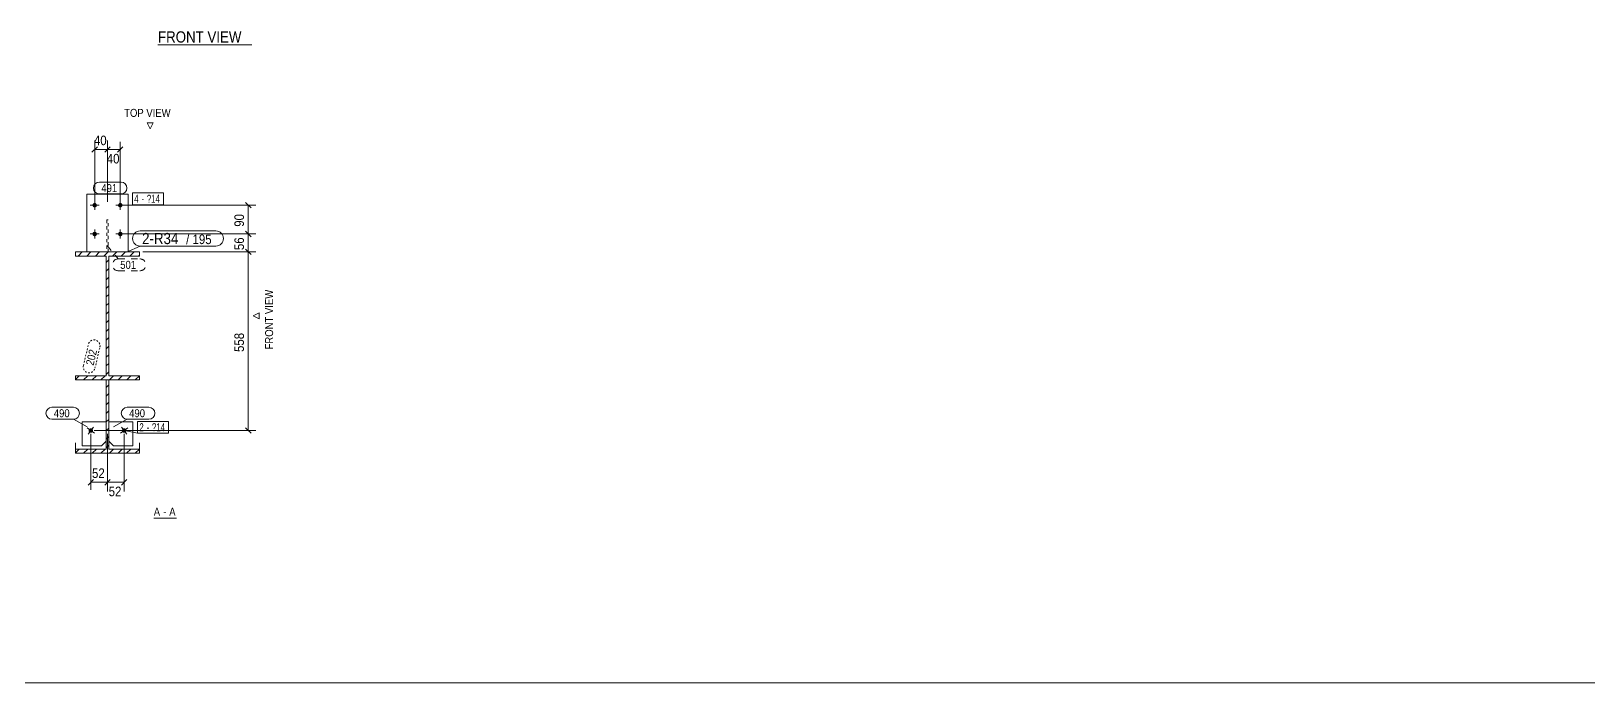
# Model space of a CAD drawing. Header units: millimetres. Extents: x 2 to 1174, y 1 to 825.
# Drawn here: x 442.5 to 929.3, y 5 to 208.7 of the extents above; entities that cross this region are included whole.
import ezdxf

# ---------------------------------------------------------------- set-up
doc = ezdxf.new("R2010")
doc.units = ezdxf.units.MM
for name, pattern in [('XKITLINE00', [0]), ('XKITLINE01', [4, 1, -1, 1, -1]), ('XKITLINE02', [4, 2, -2]), ('XKITLINE04', [3, 0.5, -0.5, 0.5, -0.5, 0.5, -0.5])]:
    doc.linetypes.add(name, pattern=pattern)
for name, color, linetype, lineweight in [('Bolt', 3, 'Continuous', 0), ('BoltMark', 7, 'Continuous', 0), ('Dimensions', 7, 'Continuous', 0), ('DrawingSheet', 5, 'Continuous', 0), ('OtherObjectType', 7, 'Continuous', 0), ('Part', 2, 'Continuous', 0), ('PartMark', 7, 'Continuous', 0)]:
    doc.layers.add(name, color=color, linetype=linetype, lineweight=lineweight)
doc.styles.add('ARIAL', font='ARIAL.TTF')
doc.styles.add('ARIAL_NARROW', font='ARIALN.TTF')

# ---------------------------------------------------------------- blocks, each defined once
blk = doc.blocks.new('*A2')
at = {"layer": 'Part', "color": 7, "linetype": 'XKITLINE00', "lineweight": 0}
for p, q in [((457.19, 138.38), (458.49, 139.68)), ((459.88, 138.38), (461.18, 139.68)), ((462.58, 138.38), (463.88, 139.68)), ((465.27, 138.38), (466.57, 139.68)), ((465.96, 136.38), (466.76, 137.18)), ((467.97, 138.38), (469.27, 139.68)), ((470.66, 138.38), (471.96, 139.68)), ((473.35, 138.38), (474.65, 139.68)), ((476.05, 138.38), (476.36, 138.69)), ((465.96, 133.68), (466.76, 134.48)), ((465.96, 130.99), (466.76, 131.79)), ((465.96, 128.29), (466.76, 129.09)), ((465.96, 125.6), (466.76, 126.4)), ((465.96, 122.9), (466.76, 123.7)), ((465.96, 120.21), (466.76, 121.01)), ((465.96, 117.52), (466.76, 118.32)), ((465.96, 114.82), (466.76, 115.62)), ((465.96, 112.13), (466.76, 112.93)), ((465.96, 109.43), (466.76, 110.23)), ((465.96, 106.74), (466.76, 107.54)), ((465.96, 104.05), (466.76, 104.85)), ((456.36, 99.83), (457.51, 100.98)), ((458.9, 99.68), (460.2, 100.98)), ((461.59, 99.68), (462.89, 100.98)), ((464.29, 99.68), (465.59, 100.98)), ((465.96, 101.35), (466.76, 102.15)), ((466.98, 99.68), (468.28, 100.98)), ((469.68, 99.68), (470.98, 100.98)), ((472.37, 99.68), (473.67, 100.98)), ((475.06, 99.68), (476.36, 100.98)), ((476.36, 100.98), (476.36, 100.98))]:
    blk.add_line(p, q, dxfattribs=at)
blk = doc.blocks.new('*A3')
at = {"layer": 'Part', "color": 7, "linetype": 'XKITLINE00', "lineweight": 0}
for p, q in [((465.96, 97.31), (466.76, 98.11)), ((465.96, 94.62), (466.76, 95.42)), ((465.96, 91.92), (466.76, 92.72)), ((465.96, 89.23), (466.76, 90.03)), ((465.96, 86.53), (466.76, 87.33)), ((465.96, 83.84), (466.76, 84.64)), ((456.36, 76.93), (457.51, 78.07)), ((458.88, 76.75), (460.2, 78.07)), ((461.57, 76.75), (462.89, 78.07)), ((464.26, 76.75), (465.59, 78.07)), ((465.96, 81.15), (466.76, 81.95)), ((465.96, 78.45), (466.76, 79.25)), ((466.96, 76.75), (468.28, 78.07)), ((469.65, 76.75), (470.98, 78.07)), ((472.35, 76.75), (473.67, 78.07)), ((475.04, 76.75), (476.36, 78.07)), ((476.36, 78.07), (476.36, 78.07))]:
    blk.add_line(p, q, dxfattribs=at)
blk = doc.blocks.new('*A186')
at = {"layer": 'Bolt'}
for points in [[(463.06, 154.24), (463.06, 154.21), (463.06, 154.17), (463.05, 154.14), (463.04, 154.11), (463.03, 154.07), (463.02, 154.04), (463.01, 154.01), (463, 153.98), (462.98, 153.95), (462.97, 153.92), (462.95, 153.89), (462.93, 153.86), (462.91, 153.83), (462.88, 153.81), (462.86, 153.78), (462.83, 153.76), (462.81, 153.73), (462.78, 153.71), (462.75, 153.69), (462.72, 153.68), (462.69, 153.66), (462.66, 153.64), (462.63, 153.63), (462.6, 153.62), (462.57, 153.61), (462.53, 153.6), (462.5, 153.59), (462.47, 153.58), (462.43, 153.58), (462.4, 153.58), (462.36, 153.58), (462.33, 153.58), (462.3, 153.58), (462.26, 153.58), (462.23, 153.59), (462.19, 153.6), (462.16, 153.61), (462.13, 153.62), (462.1, 153.63), (462.07, 153.64), (462.03, 153.66), (462, 153.68), (461.98, 153.69), (461.95, 153.71), (461.92, 153.73), (461.89, 153.76), (461.87, 153.78), (461.85, 153.81), (461.82, 153.83), (461.8, 153.86), (461.78, 153.89), (461.76, 153.92), (461.75, 153.95), (461.73, 153.98), (461.72, 154.01), (461.71, 154.04), (461.69, 154.07), (461.69, 154.11), (461.68, 154.14), (461.67, 154.17), (461.67, 154.21), (461.67, 154.24), (461.66, 154.28), (461.67, 154.31), (461.67, 154.34), (461.67, 154.38), (461.68, 154.41), (461.69, 154.45), (461.69, 154.48), (461.71, 154.51), (461.72, 154.54), (461.73, 154.58), (461.75, 154.61), (461.76, 154.64), (461.78, 154.66), (461.8, 154.69), (461.82, 154.72), (461.85, 154.75), (461.87, 154.77), (461.89, 154.79), (461.92, 154.82), (461.95, 154.84), (461.98, 154.86), (462, 154.88), (462.03, 154.89), (462.07, 154.91), (462.1, 154.92), (462.13, 154.94), (462.16, 154.95), (462.19, 154.95), (462.23, 154.96), (462.26, 154.97), (462.3, 154.97), (462.33, 154.98), (462.36, 154.98), (462.4, 154.98), (462.43, 154.97), (462.47, 154.97), (462.5, 154.96), (462.53, 154.95), (462.57, 154.95), (462.6, 154.94), (462.63, 154.92), (462.66, 154.91), (462.69, 154.89), (462.72, 154.88), (462.75, 154.86), (462.78, 154.84), (462.81, 154.82), (462.83, 154.79), (462.86, 154.77), (462.88, 154.75), (462.91, 154.72), (462.93, 154.69), (462.95, 154.66), (462.97, 154.64), (462.98, 154.61), (463, 154.58), (463.01, 154.54), (463.02, 154.51), (463.03, 154.48), (463.04, 154.45), (463.05, 154.41), (463.06, 154.38), (463.06, 154.34), (463.06, 154.31), (463.06, 154.28)], [(471.06, 154.24), (471.06, 154.21), (471.06, 154.17), (471.05, 154.14), (471.04, 154.11), (471.03, 154.07), (471.02, 154.04), (471.01, 154.01), (471, 153.98), (470.98, 153.95), (470.97, 153.92), (470.95, 153.89), (470.93, 153.86), (470.91, 153.83), (470.88, 153.81), (470.86, 153.78), (470.83, 153.76), (470.81, 153.73), (470.78, 153.71), (470.75, 153.69), (470.72, 153.68), (470.69, 153.66), (470.66, 153.64), (470.63, 153.63), (470.6, 153.62), (470.57, 153.61), (470.53, 153.6), (470.5, 153.59), (470.47, 153.58), (470.43, 153.58), (470.4, 153.58), (470.36, 153.58), (470.33, 153.58), (470.3, 153.58), (470.26, 153.58), (470.23, 153.59), (470.19, 153.6), (470.16, 153.61), (470.13, 153.62), (470.1, 153.63), (470.07, 153.64), (470.03, 153.66), (470, 153.68), (469.98, 153.69), (469.95, 153.71), (469.92, 153.73), (469.89, 153.76), (469.87, 153.78), (469.85, 153.81), (469.82, 153.83), (469.8, 153.86), (469.78, 153.89), (469.76, 153.92), (469.75, 153.95), (469.73, 153.98), (469.72, 154.01), (469.71, 154.04), (469.69, 154.07), (469.69, 154.11), (469.68, 154.14), (469.67, 154.17), (469.67, 154.21), (469.67, 154.24), (469.66, 154.28), (469.67, 154.31), (469.67, 154.34), (469.67, 154.38), (469.68, 154.41), (469.69, 154.45), (469.69, 154.48), (469.71, 154.51), (469.72, 154.54), (469.73, 154.58), (469.75, 154.61), (469.76, 154.64), (469.78, 154.66), (469.8, 154.69), (469.82, 154.72), (469.85, 154.75), (469.87, 154.77), (469.89, 154.79), (469.92, 154.82), (469.95, 154.84), (469.98, 154.86), (470, 154.88), (470.03, 154.89), (470.07, 154.91), (470.1, 154.92), (470.13, 154.94), (470.16, 154.95), (470.19, 154.95), (470.23, 154.96), (470.26, 154.97), (470.3, 154.97), (470.33, 154.98), (470.36, 154.98), (470.4, 154.98), (470.43, 154.97), (470.47, 154.97), (470.5, 154.96), (470.53, 154.95), (470.57, 154.95), (470.6, 154.94), (470.63, 154.92), (470.66, 154.91), (470.69, 154.89), (470.72, 154.88), (470.75, 154.86), (470.78, 154.84), (470.81, 154.82), (470.83, 154.79), (470.86, 154.77), (470.88, 154.75), (470.91, 154.72), (470.93, 154.69), (470.95, 154.66), (470.97, 154.64), (470.98, 154.61), (471, 154.58), (471.01, 154.54), (471.02, 154.51), (471.03, 154.48), (471.04, 154.45), (471.05, 154.41), (471.06, 154.38), (471.06, 154.34), (471.06, 154.31), (471.06, 154.28)], [(463.06, 145.24), (463.06, 145.21), (463.06, 145.17), (463.05, 145.14), (463.04, 145.11), (463.03, 145.07), (463.02, 145.04), (463.01, 145.01), (463, 144.98), (462.98, 144.95), (462.97, 144.92), (462.95, 144.89), (462.93, 144.86), (462.91, 144.83), (462.88, 144.81), (462.86, 144.78), (462.83, 144.76), (462.81, 144.73), (462.78, 144.71), (462.75, 144.69), (462.72, 144.68), (462.69, 144.66), (462.66, 144.64), (462.63, 144.63), (462.6, 144.62), (462.57, 144.61), (462.53, 144.6), (462.5, 144.59), (462.47, 144.58), (462.43, 144.58), (462.4, 144.58), (462.36, 144.58), (462.33, 144.58), (462.3, 144.58), (462.26, 144.58), (462.23, 144.59), (462.19, 144.6), (462.16, 144.61), (462.13, 144.62), (462.1, 144.63), (462.07, 144.64), (462.03, 144.66), (462, 144.68), (461.98, 144.69), (461.95, 144.71), (461.92, 144.73), (461.89, 144.76), (461.87, 144.78), (461.85, 144.81), (461.82, 144.83), (461.8, 144.86), (461.78, 144.89), (461.76, 144.92), (461.75, 144.95), (461.73, 144.98), (461.72, 145.01), (461.71, 145.04), (461.69, 145.07), (461.69, 145.11), (461.68, 145.14), (461.67, 145.17), (461.67, 145.21), (461.67, 145.24), (461.66, 145.28), (461.67, 145.31), (461.67, 145.34), (461.67, 145.38), (461.68, 145.41), (461.69, 145.45), (461.69, 145.48), (461.71, 145.51), (461.72, 145.54), (461.73, 145.58), (461.75, 145.61), (461.76, 145.64), (461.78, 145.66), (461.8, 145.69), (461.82, 145.72), (461.85, 145.75), (461.87, 145.77), (461.89, 145.79), (461.92, 145.82), (461.95, 145.84), (461.98, 145.86), (462, 145.88), (462.03, 145.89), (462.07, 145.91), (462.1, 145.92), (462.13, 145.94), (462.16, 145.95), (462.19, 145.95), (462.23, 145.96), (462.26, 145.97), (462.3, 145.97), (462.33, 145.98), (462.36, 145.98), (462.4, 145.98), (462.43, 145.97), (462.47, 145.97), (462.5, 145.96), (462.53, 145.95), (462.57, 145.95), (462.6, 145.94), (462.63, 145.92), (462.66, 145.91), (462.69, 145.89), (462.72, 145.88), (462.75, 145.86), (462.78, 145.84), (462.81, 145.82), (462.83, 145.79), (462.86, 145.77), (462.88, 145.75), (462.91, 145.72), (462.93, 145.69), (462.95, 145.66), (462.97, 145.64), (462.98, 145.61), (463, 145.58), (463.01, 145.54), (463.02, 145.51), (463.03, 145.48), (463.04, 145.45), (463.05, 145.41), (463.06, 145.38), (463.06, 145.34), (463.06, 145.31), (463.06, 145.28)], [(471.06, 145.24), (471.06, 145.21), (471.06, 145.17), (471.05, 145.14), (471.04, 145.11), (471.03, 145.07), (471.02, 145.04), (471.01, 145.01), (471, 144.98), (470.98, 144.95), (470.97, 144.92), (470.95, 144.89), (470.93, 144.86), (470.91, 144.83), (470.88, 144.81), (470.86, 144.78), (470.83, 144.76), (470.81, 144.73), (470.78, 144.71), (470.75, 144.69), (470.72, 144.68), (470.69, 144.66), (470.66, 144.64), (470.63, 144.63), (470.6, 144.62), (470.57, 144.61), (470.53, 144.6), (470.5, 144.59), (470.47, 144.58), (470.43, 144.58), (470.4, 144.58), (470.36, 144.58), (470.33, 144.58), (470.3, 144.58), (470.26, 144.58), (470.23, 144.59), (470.19, 144.6), (470.16, 144.61), (470.13, 144.62), (470.1, 144.63), (470.07, 144.64), (470.03, 144.66), (470, 144.68), (469.98, 144.69), (469.95, 144.71), (469.92, 144.73), (469.89, 144.76), (469.87, 144.78), (469.85, 144.81), (469.82, 144.83), (469.8, 144.86), (469.78, 144.89), (469.76, 144.92), (469.75, 144.95), (469.73, 144.98), (469.72, 145.01), (469.71, 145.04), (469.69, 145.07), (469.69, 145.11), (469.68, 145.14), (469.67, 145.17), (469.67, 145.21), (469.67, 145.24), (469.66, 145.28), (469.67, 145.31), (469.67, 145.34), (469.67, 145.38), (469.68, 145.41), (469.69, 145.45), (469.69, 145.48), (469.71, 145.51), (469.72, 145.54), (469.73, 145.58), (469.75, 145.61), (469.76, 145.64), (469.78, 145.66), (469.8, 145.69), (469.82, 145.72), (469.85, 145.75), (469.87, 145.77), (469.89, 145.79), (469.92, 145.82), (469.95, 145.84), (469.98, 145.86), (470, 145.88), (470.03, 145.89), (470.07, 145.91), (470.1, 145.92), (470.13, 145.94), (470.16, 145.95), (470.19, 145.95), (470.23, 145.96), (470.26, 145.97), (470.3, 145.97), (470.33, 145.98), (470.36, 145.98), (470.4, 145.98), (470.43, 145.97), (470.47, 145.97), (470.5, 145.96), (470.53, 145.95), (470.57, 145.95), (470.6, 145.94), (470.63, 145.92), (470.66, 145.91), (470.69, 145.89), (470.72, 145.88), (470.75, 145.86), (470.78, 145.84), (470.81, 145.82), (470.83, 145.79), (470.86, 145.77), (470.88, 145.75), (470.91, 145.72), (470.93, 145.69), (470.95, 145.66), (470.97, 145.64), (470.98, 145.61), (471, 145.58), (471.01, 145.54), (471.02, 145.51), (471.03, 145.48), (471.04, 145.45), (471.05, 145.41), (471.06, 145.38), (471.06, 145.34), (471.06, 145.31), (471.06, 145.28)]]:
    blk.add_hatch(color=3, dxfattribs=at).paths.add_polyline_path(points, flags=17)
at = {"layer": 'Bolt', "color": 3, "linetype": 'XKITLINE00', "lineweight": 0}
for p, q in [((463.76, 154.28), (460.96, 154.28)), ((462.36, 155.68), (462.36, 152.88)), ((471.76, 154.28), (468.96, 154.28)), ((470.36, 155.68), (470.36, 152.88)), ((462.36, 146.68), (462.36, 143.88)), ((470.36, 146.68), (470.36, 143.88)), ((463.76, 145.28), (460.96, 145.28)), ((471.76, 145.28), (468.96, 145.28))]:
    blk.add_line(p, q, dxfattribs=at)
blk = doc.blocks.new('*A187')
at = {"layer": 'Bolt'}
blk.add_hatch(color=3, dxfattribs=at).paths.add_polyline_path([(471.16, 84.42), (471.19, 84.44), (471.22, 84.46), (471.25, 84.47), (471.28, 84.49), (471.31, 84.5), (471.35, 84.51), (471.38, 84.52), (471.41, 84.53), (471.45, 84.54), (471.48, 84.54), (471.51, 84.55), (471.55, 84.55), (471.58, 84.55), (471.62, 84.55), (471.65, 84.54), (471.69, 84.54), (471.72, 84.53), (471.75, 84.52), (471.79, 84.51), (471.82, 84.5), (471.85, 84.49), (471.88, 84.47), (471.91, 84.46), (471.94, 84.44), (471.97, 84.42), (472, 84.4), (472.02, 84.38), (472.05, 84.35), (472.07, 84.33), (472.1, 84.3), (472.12, 84.28), (472.14, 84.25), (472.16, 84.22), (472.17, 84.19), (472.19, 84.16), (472.21, 84.13), (472.22, 84.1), (472.23, 84.07), (472.24, 84.03), (472.25, 84), (472.25, 83.97), (472.26, 83.93), (472.26, 83.9), (472.26, 83.86), (472.26, 83.83), (472.26, 83.8), (472.26, 83.76), (472.25, 83.73), (472.25, 83.69), (472.24, 83.66), (472.23, 83.63), (472.22, 83.59), (472.2, 83.56), (472.19, 83.53), (472.17, 83.5), (472.16, 83.47), (472.14, 83.44), (472.12, 83.42), (472.09, 83.39), (472.07, 83.36), (472.05, 83.34), (472.02, 83.32), (471.99, 83.3), (471.97, 83.27), (471.94, 83.26), (471.91, 83.24), (471.88, 83.22), (471.85, 83.21), (471.82, 83.19), (471.78, 83.18), (471.75, 83.17), (471.72, 83.16), (471.68, 83.16), (471.65, 83.15), (471.62, 83.15), (471.58, 83.15), (471.55, 83.15), (471.51, 83.15), (471.48, 83.15), (471.44, 83.16), (471.41, 83.17), (471.38, 83.17), (471.34, 83.18), (471.31, 83.2), (471.28, 83.21), (471.25, 83.22), (471.22, 83.24), (471.19, 83.26), (471.16, 83.28), (471.13, 83.3), (471.11, 83.32), (471.08, 83.34), (471.06, 83.37), (471.03, 83.39), (471.01, 83.42), (470.99, 83.45), (470.97, 83.47), (470.96, 83.5), (470.94, 83.53), (470.92, 83.57), (470.91, 83.6), (470.9, 83.63), (470.89, 83.66), (470.88, 83.7), (470.87, 83.73), (470.87, 83.76), (470.87, 83.8), (470.87, 83.83), (470.87, 83.87), (470.87, 83.9), (470.87, 83.93), (470.88, 83.97), (470.88, 84), (470.89, 84.04), (470.9, 84.07), (470.91, 84.1), (470.93, 84.13), (470.94, 84.16), (470.96, 84.19), (470.97, 84.22), (470.99, 84.25), (471.01, 84.28), (471.04, 84.31), (471.06, 84.33), (471.08, 84.36), (471.11, 84.38), (471.14, 84.4)], flags=17)
at = {"layer": 'Bolt', "color": 3, "linetype": 'XKITLINE00', "lineweight": 0}
for p, q in [((470.46, 82.99), (472.67, 84.71)), ((470.71, 84.95), (472.42, 82.74))]:
    blk.add_line(p, q, dxfattribs=at)
blk = doc.blocks.new('*A188')
at = {"layer": 'Bolt'}
blk.add_hatch(color=3, dxfattribs=at).paths.add_polyline_path([(460.71, 83.32), (460.68, 83.34), (460.66, 83.36), (460.64, 83.39), (460.61, 83.42), (460.59, 83.44), (460.57, 83.47), (460.56, 83.5), (460.54, 83.53), (460.53, 83.56), (460.51, 83.59), (460.5, 83.63), (460.49, 83.66), (460.48, 83.69), (460.48, 83.73), (460.47, 83.76), (460.47, 83.8), (460.47, 83.83), (460.47, 83.86), (460.47, 83.9), (460.47, 83.93), (460.47, 83.97), (460.48, 84), (460.49, 84.03), (460.5, 84.07), (460.51, 84.1), (460.52, 84.13), (460.54, 84.16), (460.56, 84.19), (460.57, 84.22), (460.59, 84.25), (460.61, 84.28), (460.63, 84.3), (460.66, 84.33), (460.68, 84.35), (460.71, 84.38), (460.73, 84.4), (460.76, 84.42), (460.79, 84.44), (460.82, 84.46), (460.85, 84.47), (460.88, 84.49), (460.91, 84.5), (460.94, 84.51), (460.98, 84.52), (461.01, 84.53), (461.04, 84.54), (461.08, 84.54), (461.11, 84.55), (461.15, 84.55), (461.18, 84.55), (461.22, 84.55), (461.25, 84.54), (461.28, 84.54), (461.32, 84.53), (461.35, 84.52), (461.38, 84.51), (461.42, 84.5), (461.45, 84.49), (461.48, 84.47), (461.51, 84.46), (461.54, 84.44), (461.57, 84.42), (461.59, 84.4), (461.62, 84.38), (461.65, 84.36), (461.67, 84.33), (461.69, 84.31), (461.72, 84.28), (461.74, 84.25), (461.76, 84.22), (461.77, 84.19), (461.79, 84.16), (461.8, 84.13), (461.82, 84.1), (461.83, 84.07), (461.84, 84.04), (461.85, 84), (461.85, 83.97), (461.86, 83.93), (461.86, 83.9), (461.86, 83.87), (461.86, 83.83), (461.86, 83.8), (461.86, 83.76), (461.85, 83.73), (461.85, 83.7), (461.84, 83.66), (461.83, 83.63), (461.82, 83.6), (461.81, 83.57), (461.79, 83.53), (461.77, 83.5), (461.76, 83.47), (461.74, 83.45), (461.72, 83.42), (461.7, 83.39), (461.67, 83.37), (461.65, 83.34), (461.62, 83.32), (461.6, 83.3), (461.57, 83.28), (461.54, 83.26), (461.51, 83.24), (461.48, 83.22), (461.45, 83.21), (461.42, 83.2), (461.39, 83.18), (461.35, 83.17), (461.32, 83.17), (461.29, 83.16), (461.25, 83.15), (461.22, 83.15), (461.18, 83.15), (461.15, 83.15), (461.11, 83.15), (461.08, 83.15), (461.05, 83.16), (461.01, 83.16), (460.98, 83.17), (460.95, 83.18), (460.91, 83.19), (460.88, 83.21), (460.85, 83.22), (460.82, 83.24), (460.79, 83.26), (460.76, 83.27), (460.74, 83.3)], flags=17)
at = {"layer": 'Bolt', "color": 3, "linetype": 'XKITLINE00', "lineweight": 0}
for p, q in [((462.27, 82.99), (460.06, 84.71)), ((460.31, 82.74), (462.02, 84.95))]:
    blk.add_line(p, q, dxfattribs=at)
blk = doc.blocks.new('*A189')
at = {"layer": 'Part', "color": 2, "linetype": 'XKITLINE00', "lineweight": 0}
for p, q in [((456.36, 138.38), (456.36, 139.68)), ((456.36, 139.68), (476.36, 139.68)), ((465.96, 138.38), (456.36, 138.38)), ((465.96, 100.98), (465.96, 138.38)), ((476.36, 138.38), (466.76, 138.38)), ((466.76, 138.38), (466.76, 100.98)), ((476.36, 139.68), (476.36, 138.38)), ((456.36, 99.68), (456.36, 100.98)), ((456.36, 100.98), (465.96, 100.98)), ((476.36, 99.68), (456.36, 99.68)), ((466.76, 100.98), (476.36, 100.98)), ((476.36, 100.98), (476.36, 99.68))]:
    blk.add_line(p, q, dxfattribs=at)
blk = doc.blocks.new('*A190')
at = {"layer": 'Part', "color": 2, "linetype": 'XKITLINE00', "lineweight": 0}
for p, q in [((459.86, 139.68), (459.86, 157.68)), ((459.86, 157.68), (472.86, 157.68)), ((472.86, 157.68), (472.86, 139.68))]:
    blk.add_line(p, q, dxfattribs=at)
at = {"layer": 'Part', "color": 7, "linetype": 'XKITLINE01', "lineweight": 0}
blk.add_line((472.86, 139.68), (459.86, 139.68), dxfattribs=at)
blk = doc.blocks.new('*A191')
at = {"layer": 'Part', "color": 2, "linetype": 'XKITLINE00', "lineweight": 0}
for p, q in [((466.76, 86.55), (474.26, 86.55)), ((474.26, 86.55), (474.26, 79.05)), ((468.26, 79.05), (466.76, 80.55)), ((474.26, 79.05), (468.26, 79.05))]:
    blk.add_line(p, q, dxfattribs=at)
at = {"layer": 'Part', "color": 7, "linetype": 'XKITLINE01', "lineweight": 0}
blk.add_line((466.76, 80.55), (466.76, 86.55), dxfattribs=at)
blk = doc.blocks.new('*A192')
at = {"layer": 'Part', "color": 7, "linetype": 'XKITLINE01', "lineweight": 0}
for p, q in [((466.61, 149.68), (466.11, 149.68)), ((466.11, 149.68), (466.11, 139.68)), ((466.61, 139.68), (466.61, 149.68)), ((466.11, 139.68), (466.61, 139.68))]:
    blk.add_line(p, q, dxfattribs=at)
blk = doc.blocks.new('*A193')
at = {"layer": 'Part', "color": 2, "linetype": 'XKITLINE00', "lineweight": 0}
for p, q in [((465.96, 86.55), (458.46, 86.55)), ((458.46, 86.55), (458.46, 79.05)), ((458.46, 79.05), (464.46, 79.05)), ((464.46, 79.05), (465.96, 80.55))]:
    blk.add_line(p, q, dxfattribs=at)
at = {"layer": 'Part', "color": 7, "linetype": 'XKITLINE01', "lineweight": 0}
blk.add_line((465.96, 80.55), (465.96, 86.55), dxfattribs=at)
blk = doc.blocks.new('*A194')
at = {"layer": 'Part', "color": 2, "linetype": 'XKITLINE00', "lineweight": 0}
for p, q in [((465.96, 78.07), (465.96, 99.68)), ((465.96, 99.68), (466.76, 99.68)), ((466.76, 99.68), (466.76, 99.68)), ((466.76, 99.68), (466.76, 78.07)), ((456.36, 76.75), (456.36, 80.02)), ((456.36, 78.07), (465.96, 78.07)), ((466.76, 78.07), (476.36, 78.07)), ((476.36, 76.75), (476.36, 80.02)), ((476.36, 76.75), (456.36, 76.75))]:
    blk.add_line(p, q, dxfattribs=at)
blk = doc.blocks.new('*A195')
at = {"layer": 'DrawingSheet', "color": 5, "linetype": 'XKITLINE00', "lineweight": 0}
blk.add_line((5, 5), (1174, 5), dxfattribs=at)
blk = doc.blocks.new('*A206')
at = {"layer": 'OtherObjectType', "color": 7, "linetype": 'XKITLINE00', "lineweight": 0}
blk.add_line((482.14, 204.37), (511.44, 204.37), dxfattribs=at)
at = {"layer": 'OtherObjectType', "color": 7, "style": 'ARIAL', "width": 0.85}
blk.add_text('FRONT VIEW', height=3.5, dxfattribs=at).set_placement((482.14, 205.12))
blk = doc.blocks.new('*A395')
at = {"layer": 'Dimensions', "color": 7, "linetype": 'XKITLINE00', "lineweight": 0}
for p, q in [((461.16, 82.85), (461.16, 65.28)), ((466.36, 82.85), (466.36, 65.28)), ((462.01, 68.52), (460.32, 66.83)), ((467.21, 68.52), (465.52, 66.83)), ((461.16, 67.68), (466.36, 67.68))]:
    blk.add_line(p, q, dxfattribs=at)
at = {"layer": 'Dimensions', "color": 3}
for p in [(461.16, 67.68), (466.36, 67.68)]:
    blk.add_point(p, dxfattribs=at)
at = {"layer": 'Dimensions', "color": 3, "style": 'ARIAL', "width": 0.85}
blk.add_text('52', height=3, dxfattribs=at).set_placement((461.54, 69.03))
blk = doc.blocks.new('*A396')
at = {"layer": 'Dimensions', "color": 7, "linetype": 'XKITLINE00', "lineweight": 0}
for p, q in [((466.36, 82.85), (466.36, 64.83)), ((471.56, 82.85), (471.56, 64.83)), ((467.21, 68.52), (465.52, 66.83)), ((472.41, 68.52), (470.72, 66.83)), ((466.36, 67.68), (471.56, 67.68))]:
    blk.add_line(p, q, dxfattribs=at)
at = {"layer": 'Dimensions', "color": 3}
for p in [(466.36, 67.68), (471.56, 67.68)]:
    blk.add_point(p, dxfattribs=at)
at = {"layer": 'Dimensions', "color": 3, "style": 'ARIAL', "width": 0.85}
blk.add_text('52', height=3, dxfattribs=at).set_placement((466.74, 63.33))
blk = doc.blocks.new('*A397')
at = {"layer": 'Dimensions', "color": 7, "linetype": 'XKITLINE00', "lineweight": 0}
for p, q in [((463.21, 172.52), (461.52, 170.83)), ((462.36, 155.28), (462.36, 174.53)), ((462.36, 171.68), (466.36, 171.68)), ((467.21, 172.52), (465.52, 170.83)), ((466.36, 155.28), (466.36, 174.53))]:
    blk.add_line(p, q, dxfattribs=at)
at = {"layer": 'Dimensions', "color": 3}
for p in [(462.36, 171.68), (466.36, 171.68)]:
    blk.add_point(p, dxfattribs=at)
at = {"layer": 'Dimensions', "color": 3, "style": 'ARIAL', "width": 0.85}
blk.add_text('40', height=3, dxfattribs=at).set_placement((462.14, 173.03))
blk = doc.blocks.new('*A398')
at = {"layer": 'Dimensions', "color": 7, "linetype": 'XKITLINE00', "lineweight": 0}
for p, q in [((467.21, 172.52), (465.52, 170.83)), ((466.36, 155.28), (466.36, 174.08)), ((466.36, 171.68), (470.36, 171.68)), ((471.21, 172.52), (469.52, 170.83)), ((470.36, 155.28), (470.36, 174.08))]:
    blk.add_line(p, q, dxfattribs=at)
at = {"layer": 'Dimensions', "color": 3}
for p in [(466.36, 171.68), (470.36, 171.68)]:
    blk.add_point(p, dxfattribs=at)
at = {"layer": 'Dimensions', "color": 3, "style": 'ARIAL', "width": 0.85}
blk.add_text('40', height=3, dxfattribs=at).set_placement((466.14, 167.33))
blk = doc.blocks.new('*A399')
at = {"layer": 'Dimensions', "color": 7, "linetype": 'XKITLINE00', "lineweight": 0}
for p, q in [((477.36, 139.68), (512.76, 139.68)), ((509.52, 140.52), (511.21, 138.83)), ((510.36, 83.85), (510.36, 139.68)), ((462.16, 83.85), (512.76, 83.85)), ((509.52, 84.7), (511.21, 83))]:
    blk.add_line(p, q, dxfattribs=at)
at = {"layer": 'Dimensions', "color": 3}
for p in [(510.36, 139.68), (510.36, 83.85)]:
    blk.add_point(p, dxfattribs=at)
at = {"layer": 'Dimensions', "color": 3, "style": 'ARIAL', "width": 0.85}
blk.add_text('558', height=3, rotation=90.0002, dxfattribs=at).set_placement((509.01, 108.42))
blk = doc.blocks.new('*A400')
at = {"layer": 'Dimensions', "color": 7, "linetype": 'XKITLINE00', "lineweight": 0}
for p, q in [((509.52, 146.12), (511.21, 144.43)), ((471.36, 145.28), (512.76, 145.28)), ((510.36, 139.68), (510.36, 145.28)), ((477.36, 139.68), (512.76, 139.68)), ((509.52, 140.52), (511.21, 138.83))]:
    blk.add_line(p, q, dxfattribs=at)
at = {"layer": 'Dimensions', "color": 3}
for p in [(510.36, 145.28), (510.36, 139.68)]:
    blk.add_point(p, dxfattribs=at)
at = {"layer": 'Dimensions', "color": 3, "style": 'ARIAL', "width": 0.85}
blk.add_text('56', height=3, rotation=90.0002, dxfattribs=at).set_placement((509.01, 140.25))
blk = doc.blocks.new('*A401')
at = {"layer": 'Dimensions', "color": 7, "linetype": 'XKITLINE00', "lineweight": 0}
for p, q in [((471.36, 154.28), (512.76, 154.28)), ((509.52, 155.12), (511.21, 153.43)), ((510.36, 145.28), (510.36, 154.28)), ((509.52, 146.12), (511.21, 144.43)), ((471.36, 145.28), (512.76, 145.28))]:
    blk.add_line(p, q, dxfattribs=at)
at = {"layer": 'Dimensions', "color": 3}
for p in [(510.36, 154.28), (510.36, 145.28)]:
    blk.add_point(p, dxfattribs=at)
at = {"layer": 'Dimensions', "color": 3, "style": 'ARIAL', "width": 0.85}
blk.add_text('90', height=3, rotation=90.0002, dxfattribs=at).set_placement((509.01, 147.55))
blk = doc.blocks.new('*A402')
at = {"layer": 'BoltMark', "color": 7, "linetype": 'XKITLINE00', "lineweight": 0}
for p, q in [((471.56, 83.85), (475.73, 83.03)), ((475.73, 86.73), (485.42, 86.73)), ((475.73, 83.03), (475.73, 86.73)), ((475.73, 83.03), (485.42, 83.03)), ((485.42, 83.03), (485.42, 86.73))]:
    blk.add_line(p, q, dxfattribs=at)
at = {"layer": 'BoltMark', "color": 3, "style": 'ARIAL_NARROW', "width": 0.85}
for s, p in [('2', (476.33, 83.63)), ('-', (478.6, 83.63)), ('?14', (480.26, 83.63))]:
    blk.add_text(s, height=2.5, dxfattribs=at).set_placement(p)
blk = doc.blocks.new('*A403')
at = {"layer": 'BoltMark', "color": 7, "linetype": 'XKITLINE00', "lineweight": 0}
for p, q in [((474.13, 158.13), (483.82, 158.13)), ((474.13, 154.43), (474.13, 158.13)), ((483.82, 154.43), (483.82, 158.13)), ((470.36, 154.28), (474.13, 154.43)), ((474.13, 154.43), (483.82, 154.43))]:
    blk.add_line(p, q, dxfattribs=at)
at = {"layer": 'BoltMark', "color": 3, "style": 'ARIAL_NARROW', "width": 0.85}
for s, p in [('4', (474.73, 155.03)), ('-', (477, 155.03)), ('?14', (478.66, 155.03))]:
    blk.add_text(s, height=2.5, dxfattribs=at).set_placement(p)
blk = doc.blocks.new('*A404')
at = {"layer": 'PartMark', "color": 7, "linetype": 'XKITLINE04', "lineweight": 0}
for p, q in [((458.85, 104.15), (460.38, 110.74)), ((462.45, 103.31), (463.98, 109.9))]:
    blk.add_line(p, q, dxfattribs=at)
for centre, start, end in [((462.18, 110.32), 346.886, 166.886), ((460.65, 103.73), 166.886, 346.886)]:
    blk.add_arc(centre, 1.85, start, end, dxfattribs=at)
at = {"layer": 'PartMark', "color": 3, "style": 'ARIAL', "width": 0.85}
blk.add_text('202', height=2.5, rotation=76.8852, dxfattribs=at).set_placement((462, 104.03))
blk = doc.blocks.new('*A405')
at = {"layer": 'PartMark', "color": 7, "linetype": 'XKITLINE00', "lineweight": 0}
for p, q in [((448.99, 91.11), (455.75, 91.11)), ((448.99, 87.41), (455.75, 87.41)), ((459.99, 85.02), (455.75, 87.41))]:
    blk.add_line(p, q, dxfattribs=at)
for centre, start, end in [((448.99, 89.26), 90, 270), ((455.75, 89.26), 270, 90)]:
    blk.add_arc(centre, 1.85, start, end, dxfattribs=at)
at = {"layer": 'PartMark', "color": 3, "style": 'ARIAL', "width": 0.85}
blk.add_text('490', height=2.5, dxfattribs=at).set_placement((449.59, 88.01))
blk = doc.blocks.new('*A406')
at = {"layer": 'PartMark', "color": 7, "linetype": 'XKITLINE02', "lineweight": 0}
for p, q in [((466.24, 141.71), (469.74, 137.49)), ((469.74, 137.49), (476.51, 137.49)), ((469.74, 133.79), (476.51, 133.79))]:
    blk.add_line(p, q, dxfattribs=at)
for centre, start, end in [((469.74, 135.64), 90, 270), ((476.51, 135.64), 270, 90)]:
    blk.add_arc(centre, 1.85, start, end, dxfattribs=at)
at = {"layer": 'PartMark', "color": 3, "style": 'ARIAL', "width": 0.85}
blk.add_text('501', height=2.5, dxfattribs=at).set_placement((470.34, 134.39))
blk = doc.blocks.new('*A407')
at = {"layer": 'PartMark', "color": 7, "linetype": 'XKITLINE00', "lineweight": 0}
for p, q in [((472.54, 91.11), (479.3, 91.11)), ((468.29, 85.02), (472.54, 87.41)), ((472.54, 87.41), (479.3, 87.41))]:
    blk.add_line(p, q, dxfattribs=at)
for centre, start, end in [((472.54, 89.26), 90, 270), ((479.3, 89.26), 270, 90)]:
    blk.add_arc(centre, 1.85, start, end, dxfattribs=at)
at = {"layer": 'PartMark', "color": 3, "style": 'ARIAL', "width": 0.85}
blk.add_text('490', height=2.5, dxfattribs=at).set_placement((473.14, 88.01))
blk = doc.blocks.new('*A408')
at = {"layer": 'PartMark', "color": 7, "linetype": 'XKITLINE00', "lineweight": 0}
for p, q in [((463.85, 161.48), (470.61, 161.48)), ((463.85, 157.78), (470.61, 157.78))]:
    blk.add_line(p, q, dxfattribs=at)
for centre, start, end in [((463.85, 159.63), 90, 270), ((470.61, 159.63), 270, 90)]:
    blk.add_arc(centre, 1.85, start, end, dxfattribs=at)
at = {"layer": 'PartMark', "color": 3, "style": 'ARIAL', "width": 0.85}
blk.add_text('491', height=2.5, dxfattribs=at).set_placement((464.45, 158.38))
blk = doc.blocks.new('*A409')
at = {"layer": 'PartMark', "color": 7, "linetype": 'XKITLINE00', "lineweight": 0}
for p, q in [((476.58, 146.22), (500.23, 146.22)), ((472.34, 139.63), (476.58, 141.52)), ((476.58, 141.52), (500.23, 141.52))]:
    blk.add_line(p, q, dxfattribs=at)
for centre, start, end in [((476.58, 143.87), 90, 270), ((500.23, 143.87), 270, 90)]:
    blk.add_arc(centre, 2.35, start, end, dxfattribs=at)
at = {"layer": 'PartMark', "color": 1, "style": 'ARIAL', "width": 0.85}
blk.add_text('2-R34', height=3.5, dxfattribs=at).set_placement((477.18, 142.12))
at = {"layer": 'PartMark', "color": 3, "style": 'ARIAL', "width": 0.85}
for s, p in [('/', (490.94, 142.12)), ('195', (492.95, 142.12))]:
    blk.add_text(s, height=3, dxfattribs=at).set_placement(p)
blk = doc.blocks.new('*A410')
at = {"layer": 'OtherObjectType', "color": 7, "linetype": 'XKITLINE00', "lineweight": 0}
for p, q in [((479.73, 178.13), (478.79, 180)), ((478.79, 180), (480.66, 180)), ((480.66, 180), (479.73, 178.13)), ((479.73, 178.13), (479.73, 178.13)), ((511.86, 119.68), (513.74, 120.61)), ((513.74, 118.74), (511.86, 119.68)), ((511.86, 119.68), (511.86, 119.68)), ((513.74, 120.61), (513.74, 118.74)), ((480.82, 56.48), (487.88, 56.48))]:
    blk.add_line(p, q, dxfattribs=at)
at = {"layer": 'OtherObjectType', "color": 7, "style": 'ARIAL', "width": 0.85}
for s, p in [('TOP VIEW', (471.58, 181.88)), ('A', (480.82, 57.23)), ('A', (485.66, 57.23)), ('-', (483.8, 57.23))]:
    blk.add_text(s, height=2.5, dxfattribs=at).set_placement(p)
blk.add_text('FRONT VIEW', height=2.5, rotation=90, dxfattribs=at).set_placement((518.11, 109.21))

msp = doc.modelspace()

# ---------------------------------------------------------------- block references
at = {"lineweight": 0}
for name in ['*A195', '*A206', '*A397', '*A398', '*A408', '*A190', '*A403', '*A186', '*A401', '*A192', '*A400', '*A409', '*A406', '*A2', '*A189', '*A399', '*A404', '*A194', '*A3', '*A405', '*A407', '*A193', '*A188', '*A395', '*A396', '*A191', '*A187', '*A402']:
    msp.add_blockref(name, (0, 0), dxfattribs=at)
at = {"layer": 'OtherObjectType', "lineweight": 0}
msp.add_blockref('*A410', (0, 0), dxfattribs=at)

doc.saveas('drawing.dxf')
